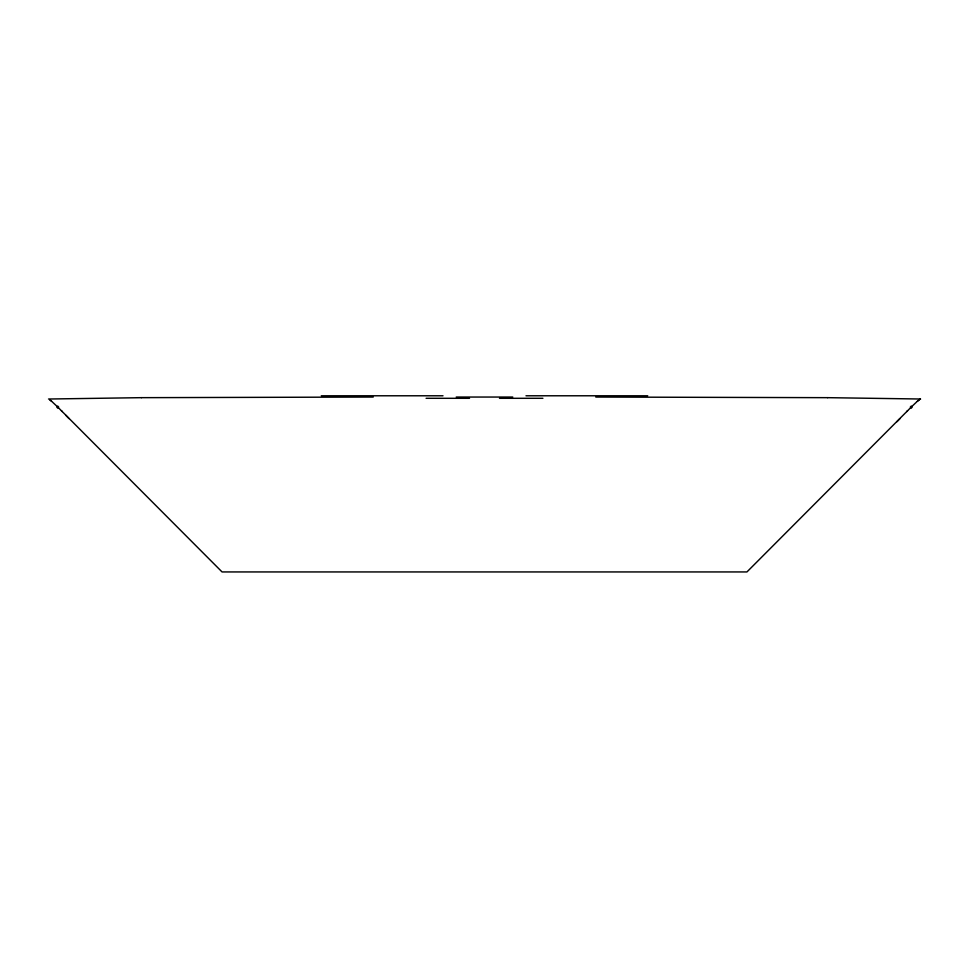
<?xml version="1.0" encoding="UTF-8"?>
<svg xmlns="http://www.w3.org/2000/svg" width="969" height="969" viewBox="0 0 969 969"><rect width="100%" height="100%" fill="white"/><g stroke="black" fill="none" stroke-linecap="round" stroke-linejoin="round"><path stroke-width="1.45" d="M917.34 401.263L919.702 399.422M917.449 401.227L919.254 399.676M916.904 401.711L911.672 406.653M58.661 407.985L222.058 571.94L746.942 571.94L910.339 407.985M896.991 421.685L900.007 418.572M906.802 411.51L907.529 410.771M51.551 401.227L57.328 406.653M919.847 399.313L920.526 399.046M48.511 399.022L141.353 397.665M920.477 399.01L827.647 397.665M141.341 397.665L373.21 397.048M456.242 397.048L512.758 397.048M595.79 397.048L827.659 397.665M49.673 399.616L51.49 401.142L49.794 399.749M61.471 410.771L62.198 411.51M65.747 415.204L68.993 418.572M57.958 408.312A47.045 10.913 45.4 0 1 56.88 407.246M525.997 395.788A725.418 3.876 0 0 1 647.716 395.8M426.094 398.295A725.418 1.369 0 0 1 469.517 398.307M911.272 406.108A47.033 9.484 -45.4 0 1 910.327 407.041M912.12 407.246A47.045 10.913 -45.4 0 1 911.042 408.312M321.284 395.8A725.418 3.876 0 0 1 443.003 395.788M499.483 398.307A725.418 1.369 0 0 1 542.906 398.295M58.673 407.041A47.033 9.484 45.4 0 1 57.728 406.108"/></g></svg>
